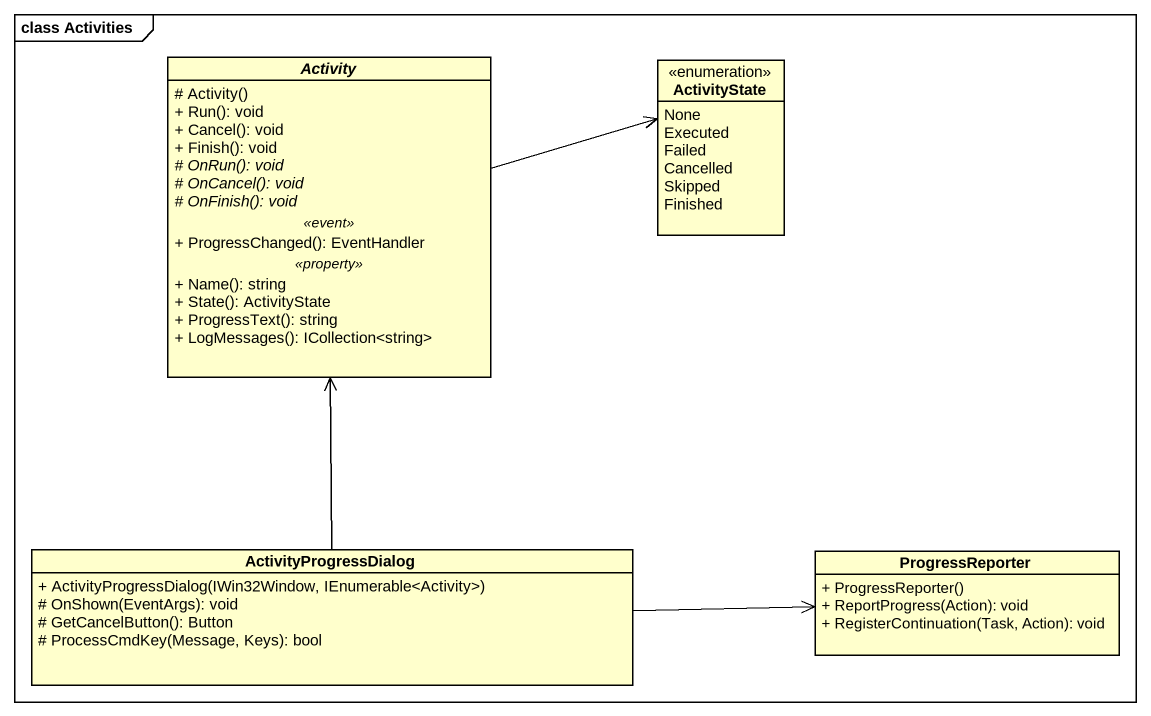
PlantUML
@startuml
mainframe class Activities
hide circle
hide empty members
skinparam classAttributeIconSize 0
abstract class Activity {
  # Activity()
  + Run(): void
  + Cancel(): void
  + Finish(): void
  {abstract} # OnRun(): void
  {abstract} # OnCancel(): void
  {abstract} # OnFinish(): void
  .. <<event>> ..
  + ProgressChanged(): EventHandler
  .. <<property>> ..
  + Name(): string
  + State(): ActivityState
  + ProgressText(): string
  + LogMessages(): ICollection<string>
}
enum ActivityState {
  None
  Executed
  Failed
  Cancelled
  Skipped
  Finished
}
class ActivityProgressDialog {
  + ActivityProgressDialog(IWin32Window, IEnumerable<Activity>)
  # OnShown(EventArgs): void
  # GetCancelButton(): Button
  # ProcessCmdKey(Message, Keys): bool
}
class ProgressReporter {
  + ProgressReporter()
  + ReportProgress(Action): void
  + RegisterContinuation(Task, Action): void
}
Activity -right-> ActivityState
ActivityProgressDialog -up-> Activity
ActivityProgressDialog -right-> ProgressReporter
@enduml
